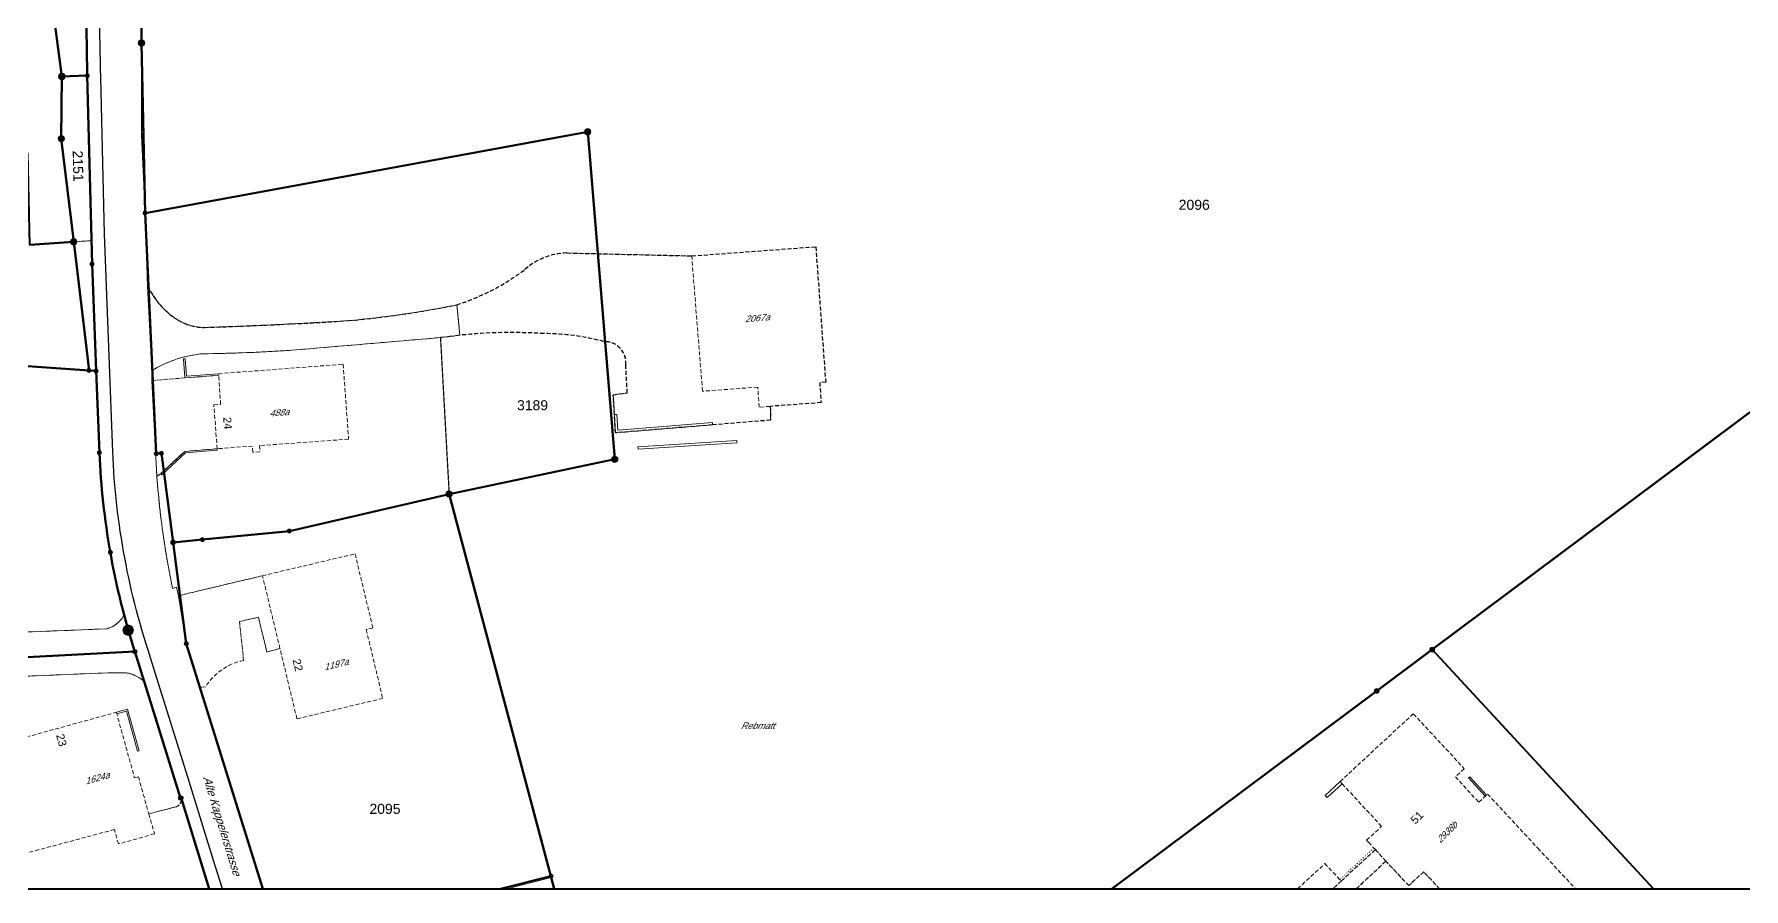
# Model space of a CAD drawing. Header units: metres. Extents: x 2681481 to 2682537, y 1228589 to 1229401.
# Drawn here: x 2681721.3 to 2681935, y 1228589 to 1228695.8 of the extents above; entities that cross this region are included whole.
import ezdxf
from ezdxf.enums import TextEntityAlignment as Align

# ---------------------------------------------------------------- set-up
doc = ezdxf.new("R2010")
doc.units = ezdxf.units.M
doc.linetypes.add('DASHED', pattern=[0.75, 0.5, -0.25])
doc.linetypes.add('DOT', pattern=[0.25, 0, -0.25])
for name, color, linetype, lineweight in [('AV_01132_LFP3_Bolzen', 253, 'Continuous', 18), ('AV_01219_Gebäudenummer_Objektnamen', 253, 'Continuous', 18), ('AV_01221_Strasse_Weg', 253, 'Continuous', 18), ('AV_01225_Übrige_befestigte_Fläche', 253, 'DASHED', 18), ('AV_01229_Strassenbeschriftung_Objektname', 253, 'Continuous', 18), ('AV_01234_Gartenanlage', 253, 'DASHED', 18), ('AV_01251_Geschlossener_Wald', 253, 'DASHED', 18), ('AV_01313_Mauer_massiver_Sockel_Lawinenverbauung', 253, 'Continuous', 18), ('AV_01321_Unterirdisches_Gebäude_Reservoir_Unterstand', 253, 'Continuous', 18), ('AV_01539_Geländename', 253, 'Continuous', 35), ('AV_01611_Parzelle', 253, 'Continuous', 40), ('AV_01619_Parzellennummer', 253, 'Continuous', 40), ('AV_01651_Markstein', 253, 'Continuous', 15), ('AV_01653_Bolzen', 253, 'Continuous', 15), ('AV_01657_Unversicherter_Grenzpunkt', 253, 'Continuous', 15)]:
    doc.layers.add(name, color=color, linetype=linetype, lineweight=lineweight)
for name, color, linetype in [('AV_01226', 253, 'Continuous'), ('AV_01231_Acker_Wiese_Weide', 253, 'DASHED'), ('AV_01299', 253, 'Continuous')]:
    doc.layers.add(name, color=color, linetype=linetype)
doc.styles.get("Standard").update_dxf_attribs({"font": 'arial.ttf'})

# ---------------------------------------------------------------- blocks, each defined once
blk = doc.blocks.new('LFP3BO')
at = {"true_color": 0xffffff}
h = blk.add_hatch(color=7, dxfattribs=at)
edge = h.paths.add_edge_path()
edge.add_arc((0, 0), 0.65, 0, 360)
for radius in [0.65, 0.25]:
    blk.add_circle((0, 0), radius)
blk = doc.blocks.new('GPM')
at = {"true_color": 0xffffff}
h = blk.add_hatch(color=7, dxfattribs=at)
edge = h.paths.add_edge_path()
edge.add_arc((0, 0), 0.4, 0, 360)
blk.add_circle((0, 0), 0.4)
blk = doc.blocks.new('GPBOL')
at = {"true_color": 0xffffff}
h = blk.add_hatch(color=7, dxfattribs=at)
edge = h.paths.add_edge_path()
edge.add_arc((0, 0), 0.25, 0, 360)
blk.add_circle((0, 0), 0.25)
blk = doc.blocks.new('GPUV')
at = {"true_color": 0xffffff}
h = blk.add_hatch(color=7, dxfattribs=at)
edge = h.paths.add_edge_path()
edge.add_arc((0, 0), 0.3, 0, 360)
at = {"color": 7, "true_color": 0xffffff}
blk.add_circle((0, 0), 0.3, dxfattribs=at)
blk.add_circle((0, 0), 0.08)

msp = doc.modelspace()

# ---------------------------------------------------------------- linework, layer by layer
at = {"layer": 'AV_01221_Strasse_Weg', "linetype": 'Continuous'}
for points in [[(2681729.44, 1228707.18, 0.00579), (2681729.63, 1228690.42), (2681730.09, 1228670.9), (2681731.13, 1228643.63, 0.035564), (2681732.63, 1228630.38, 0.03586), (2681736.03, 1228617.37), (2681740.53, 1228602.96), (2681743.95, 1228591.9), (2681744.85, 1228589.03), (2681749.87, 1228589.03), (2681749.87, 1228589.03), (2681745.92, 1228601.68), (2681742.03, 1228614.18), (2681740.28, 1228619.89), (2681739.35, 1228625.66), (2681739.1, 1228626.72), (2681738.61, 1228626.56, -0.012486), (2681737.63, 1228631.93, -0.02012), (2681736.65, 1228640.57), (2681736.03, 1228652.56), (2681736, 1228653.8), (2681735.48, 1228664.38), (2681735.17, 1228673.48), (2681734.74, 1228683.17), (2681734.72, 1228694.74), (2681734.74, 1228701.67)], [(2681705.4, 1228615), (2681730.5, 1228616.02), (2681732.6, 1228616.04, -0.084629), (2681733.91, 1228615.7, -0.087895), (2681735.06, 1228614.9), (2681733.89, 1228618.67, -0.012636), (2681732.55, 1228623.26, -0.119153), (2681731.44, 1228622.02, -0.085204), (2681730.36, 1228621.52), (2681705.6, 1228620.54)]]:
    msp.add_lwpolyline(points, format="xyb", dxfattribs=at)
msp.add_lwpolyline([(2681735.48, 1228664.38), (2681736, 1228653.8, -0.050096), (2681738.76, 1228655.1, -0.060089), (2681742.32, 1228655.9, 0.014346), (2681753.47, 1228656.34, 0.000916), (2681772.08, 1228657.93), (2681773.3, 1228658.04), (2681774.51, 1228658.22), (2681774.13, 1228662.02, -0.027375), (2681760.61, 1228660.04, -0.003846), (2681752.03, 1228659.57, -0.004135), (2681742.6, 1228659.19, -0.094053), (2681740.15, 1228659.68, -0.065063), (2681738.63, 1228660.54, -0.048456), (2681737.1, 1228661.96, -0.068069), (2681735.48, 1228664.38)], format="xyb", close=True, dxfattribs=at)
at = {"layer": 'AV_01225_Übrige_befestigte_Fläche'}
for points in [[(2681774.13, 1228662.02), (2681774.51, 1228658.22, -0.042433), (2681785.02, 1228658.42, -0.067326), (2681792.5, 1228657.42, -0.455508), (2681795.24, 1228654.5), (2681795.43, 1228651.02), (2681793.67, 1228650.77), (2681793.82, 1228648.29), (2681793.95, 1228646.02), (2681806.08, 1228647.01), (2681813.32, 1228647.6), (2681813.3, 1228649.33), (2681811.91, 1228649.23), (2681811.73, 1228651.73), (2681804.83, 1228651.22), (2681803.48, 1228668.13), (2681787.88, 1228668.5, 0.178118), (2681782.62, 1228666.41, -0.083823), (2681774.13, 1228662.02)], [(2681740.28, 1228619.89), (2681742.03, 1228614.18), (2681742.74, 1228614.29, -0.203638), (2681747.49, 1228617.58), (2681746.96, 1228622.43), (2681749.33, 1228622.96), (2681750.4, 1228618.62), (2681752.03, 1228619.06), (2681749.84, 1228628.16), (2681739.35, 1228625.66), (2681740.28, 1228619.89)], [(2681743.19, 1228589.03), (2681739.63, 1228600.39, -0.234563), (2681739.53, 1228599.63, -0.19004), (2681739.01, 1228599.27), (2681736.71, 1228598.68), (2681735.64, 1228598.4), (2681736.34, 1228595.89), (2681731.83, 1228594.63), (2681731.35, 1228596.44), (2681712.63, 1228591.43), (2681712.66, 1228591.3), (2681713.27, 1228589.03), (2681743.19, 1228589.03)]]:
    msp.add_lwpolyline(points, format="xyb", close=True, dxfattribs=at)
for points in [[(2681736.03, 1228652.56), (2681736.65, 1228640.57), (2681737.13, 1228640.92), (2681740.12, 1228643.7), (2681744.18, 1228644.03), (2681743.76, 1228649.51), (2681744.61, 1228649.57), (2681744.37, 1228653.21), (2681740.15, 1228652.88), (2681736.03, 1228652.56)], [(2681886.52, 1228589.03), (2681890.23, 1228592.48), (2681888.91, 1228593.92), (2681884.63, 1228589.99), (2681883.6, 1228589.03), (2681886.52, 1228589.03)]]:
    msp.add_lwpolyline(points, close=True, dxfattribs=at)
at = {"layer": 'AV_01226', "linetype": 'Continuous'}
msp.add_lwpolyline([(2681727.81, 1228701.87, 0.003212), (2681727.95, 1228690.66), (2681728.48, 1228670.04), (2681728.55, 1228667.12), (2681729.04, 1228653.76), (2681729.47, 1228643.53, 0.033144), (2681730.83, 1228631.07, 0.021152), (2681732.55, 1228623.26, 0.012636), (2681733.89, 1228618.67), (2681735.06, 1228614.9), (2681739.59, 1228600.38), (2681739.63, 1228600.39), (2681739.63, 1228600.39), (2681743.19, 1228589.03), (2681744.85, 1228589.03), (2681743.95, 1228591.9), (2681740.53, 1228602.96), (2681736.03, 1228617.37, -0.03586), (2681732.63, 1228630.38, -0.035564), (2681731.13, 1228643.63), (2681730.09, 1228670.9), (2681729.63, 1228690.42, -0.00579), (2681729.44, 1228707.18, -0.006122)], format="xyb", dxfattribs=at)
at = {"layer": 'AV_01231_Acker_Wiese_Weide'}
msp.add_lwpolyline([(2681734.74, 1228701.67), (2681734.72, 1228694.74), (2681734.74, 1228683.17), (2681735.17, 1228673.48), (2681735.48, 1228664.38, 0.068069), (2681737.1, 1228661.96, 0.048456), (2681738.63, 1228660.54, 0.065063), (2681740.15, 1228659.68, 0.094053), (2681742.6, 1228659.19, 0.004135), (2681752.03, 1228659.57, 0.003846), (2681760.61, 1228660.04, 0.027375), (2681774.13, 1228662.02, 0.083823), (2681782.62, 1228666.41, -0.178118), (2681787.88, 1228668.5), (2681803.48, 1228668.13), (2681818.98, 1228669.28), (2681820.22, 1228652.35), (2681819.47, 1228652.29), (2681819.65, 1228649.79), (2681813.3, 1228649.33), (2681813.32, 1228647.6), (2681806.08, 1228647.01), (2681793.95, 1228646.02), (2681793.82, 1228648.29), (2681793.67, 1228650.77), (2681795.43, 1228651.02), (2681795.24, 1228654.5, 0.455508), (2681792.5, 1228657.42, 0.067326), (2681785.02, 1228658.42, 0.042433), (2681774.51, 1228658.22), (2681773.3, 1228658.04), (2681772.08, 1228657.93), (2681773.16, 1228638.37), (2681785.88, 1228590.61), (2681786.29, 1228589.03), (2681855.98, 1228589.03), (2681889.07, 1228613.75), (2681896.01, 1228618.92), (2681896.19, 1228618.72), (2681923.68, 1228589.03), (2681947.6, 1228589.03)], format="xyb", dxfattribs=at)
at = {"layer": 'AV_01234_Gartenanlage'}
for points in [[(2681705.6, 1228620.54), (2681730.36, 1228621.52, 0.085204), (2681731.44, 1228622.02, 0.119153), (2681732.55, 1228623.26, -0.021152), (2681730.83, 1228631.07, -0.033144), (2681729.47, 1228643.53), (2681729.04, 1228653.76), (2681728.55, 1228667.12), (2681728.55, 1228667.12), (2681728.48, 1228670.04), (2681726.25, 1228669.89), (2681720.76, 1228669.51)], [(2681718.89, 1228607.6), (2681731.58, 1228611.09), (2681733.85, 1228602.9), (2681734.33, 1228603.03), (2681735.64, 1228598.4), (2681736.71, 1228598.68), (2681739.01, 1228599.27, 0.19004), (2681739.53, 1228599.63, 0.234563), (2681739.63, 1228600.39), (2681739.59, 1228600.38), (2681735.06, 1228614.9, 0.087895), (2681733.91, 1228615.7, 0.084629), (2681732.6, 1228616.04), (2681730.5, 1228616.02), (2681705.4, 1228615)]]:
    msp.add_lwpolyline(points, format="xyb", dxfattribs=at)
msp.add_lwpolyline([(2681745.92, 1228601.68), (2681749.87, 1228589.03), (2681786.29, 1228589.03), (2681785.88, 1228590.61), (2681773.16, 1228638.37), (2681772.08, 1228657.93, -0.000916), (2681753.47, 1228656.34, -0.014346), (2681742.32, 1228655.9, 0.060089), (2681738.76, 1228655.1, 0.050096), (2681736, 1228653.8), (2681736.03, 1228652.56), (2681740.15, 1228652.88), (2681744.37, 1228653.21), (2681744.35, 1228653.41), (2681759.92, 1228654.59), (2681760.61, 1228645.23), (2681749.46, 1228644.42), (2681749.52, 1228643.65), (2681748.65, 1228643.59), (2681748.59, 1228644.36), (2681744.18, 1228644.03), (2681740.12, 1228643.7), (2681737.13, 1228640.92), (2681736.65, 1228640.57, 0.02012), (2681737.63, 1228631.93, 0.012486), (2681738.61, 1228626.56), (2681739.1, 1228626.72), (2681739.35, 1228625.66), (2681749.84, 1228628.16), (2681761.42, 1228630.89), (2681763.64, 1228621.62), (2681762.81, 1228621.43), (2681764.87, 1228612.83), (2681754.15, 1228610.27), (2681752.03, 1228619.06), (2681750.4, 1228618.62), (2681749.33, 1228622.96), (2681746.96, 1228622.43), (2681747.49, 1228617.58, 0.203638), (2681742.74, 1228614.29), (2681742.03, 1228614.18), (2681745.92, 1228601.68)], format="xyb", close=True, dxfattribs=at)
for points in [[(2681879.2, 1228589.03), (2681882.6, 1228592.18), (2681884.63, 1228589.99), (2681888.91, 1228593.92), (2681888.13, 1228594.77), (2681887.82, 1228595.1), (2681889.69, 1228596.83), (2681884.76, 1228602.16), (2681884.5, 1228602.43), (2681893.65, 1228610.9), (2681900.02, 1228604.04), (2681898.91, 1228603.03), (2681901.83, 1228599.85), (2681902.93, 1228600.87), (2681909.21, 1228594.11), (2681913.92, 1228589.03), (2681923.68, 1228589.03), (2681896.19, 1228618.72), (2681896.01, 1228618.92), (2681889.07, 1228613.75), (2681855.98, 1228589.03), (2681879.2, 1228589.03)], [(2681896.93, 1228589.03), (2681894.95, 1228591.16), (2681893.08, 1228589.42), (2681890.23, 1228592.48), (2681886.52, 1228589.03), (2681896.93, 1228589.03)]]:
    msp.add_lwpolyline(points, close=True, dxfattribs=at)
at = {"layer": 'AV_01251_Geschlossener_Wald'}
msp.add_lwpolyline([(2681727.94, 1228723.49, -0.014468), (2681728.09, 1228727.5, 0.106004), (2681725.4, 1228729.46, 0.105595), (2681722.14, 1228730.15), (2681721.12, 1228730.14), (2681719.33, 1228730.13), (2681719.76, 1228712.54), (2681720.27, 1228690.5), (2681720.5, 1228680.93), (2681720.76, 1228669.51), (2681726.25, 1228669.89), (2681728.48, 1228670.04), (2681727.95, 1228690.66, -0.003212), (2681727.81, 1228701.87, -0.003323), (2681727.81, 1228713.01), (2681727.94, 1228723.49)], format="xyb", close=True, dxfattribs=at)
at = {"layer": 'AV_01313_Mauer_massiver_Sockel_Lawinenverbauung', "linetype": 'Continuous'}
for points in [[(2681740.33, 1228653.1), (2681740.16, 1228655.28), (2681739.96, 1228655.27), (2681740.15, 1228652.88), (2681744.37, 1228653.21), (2681744.35, 1228653.41), (2681740.33, 1228653.1)], [(2681794.23, 1228646.35), (2681794.12, 1228648.31), (2681793.82, 1228648.29), (2681793.95, 1228646.02), (2681806.08, 1228647.01), (2681806.06, 1228647.31), (2681794.23, 1228646.35)], [(2681737.27, 1228640.78), (2681740.21, 1228643.5), (2681744.2, 1228643.84), (2681744.18, 1228644.03), (2681740.12, 1228643.7), (2681737.13, 1228640.92), (2681737.27, 1228640.78)], [(2681796.77, 1228643.96), (2681809.12, 1228644.77), (2681809.1, 1228645.07), (2681796.75, 1228644.26), (2681796.77, 1228643.96)], [(2681734.42, 1228606.28), (2681732.97, 1228611.48), (2681731.58, 1228611.09), (2681731.63, 1228610.9), (2681732.83, 1228611.23), (2681734.23, 1228606.23), (2681734.42, 1228606.28)], [(2681902.8, 1228600.75), (2681900.71, 1228603.03), (2681900.56, 1228602.9), (2681902.65, 1228600.61), (2681902.8, 1228600.75)], [(2681882.88, 1228600.42), (2681884.76, 1228602.16), (2681884.5, 1228602.43), (2681882.63, 1228600.69), (2681882.88, 1228600.42)], [(2681780.38, 1228589.03), (2681785.93, 1228590.42), (2681785.88, 1228590.61), (2681785.88, 1228590.61), (2681779.56, 1228589.03)]]:
    msp.add_lwpolyline(points, dxfattribs=at)
at = {"layer": 'AV_01321_Unterirdisches_Gebäude_Reservoir_Unterstand', "linetype": 'DOT'}
for points in [[(2681888.72, 1228594.12), (2681884.46, 1228590.18)], [(2681896.93, 1228589.03), (2681894.95, 1228591.16), (2681893.08, 1228589.42), (2681893.08, 1228589.42), (2681890.23, 1228592.48), (2681890.23, 1228592.48), (2681888.91, 1228593.92), (2681888.91, 1228593.92), (2681888.72, 1228594.12), (2681888.72, 1228594.12)], [(2681884.46, 1228590.18), (2681884.63, 1228589.99), (2681884.63, 1228589.99), (2681883.6, 1228589.03)]]:
    msp.add_lwpolyline(points, dxfattribs=at)
at = {"layer": 'AV_01611_Parzelle', "linetype": 'Continuous'}
for points in [[(2681720.76, 1228669.51), (2681726.25, 1228669.89), (2681724.7, 1228682.79), (2681724.77, 1228690.56), (2681720.27, 1228724.6), (2681725.37, 1228757.8), (2681744.38, 1228803.8), (2681754.15, 1228836.96), (2681754.15, 1228836.96), (2681761.81, 1228856.71), (2681763.76, 1228856.34), (2681756.09, 1228881.03)], [(2681734.81, 1228725.25), (2681734.72, 1228694.74), (2681735.17, 1228673.48), (2681790.48, 1228683.63), (2681793.86, 1228642.71), (2681773.16, 1228638.37), (2681785.88, 1228590.61), (2681785.88, 1228590.61), (2681786.29, 1228589.03), (2681855.98, 1228589.03), (2681889.07, 1228613.75), (2681896.01, 1228618.92), (2681937.14, 1228649.65)]]:
    msp.add_lwpolyline(points, dxfattribs=at)
for points in [[(2681745.42, 1228768.29, -0.013291), (2681747.96, 1228770.93), (2681755.98, 1228801.78), (2681759.83, 1228815.98), (2681763.44, 1228829.3), (2681759.96, 1228830.02), (2681761.45, 1228851.56), (2681761.81, 1228856.71), (2681754.15, 1228836.96), (2681744.38, 1228803.8), (2681725.37, 1228757.8), (2681720.27, 1228724.6), (2681724.77, 1228690.56), (2681727.95, 1228690.66, -0.00321), (2681727.81, 1228701.87, -0.003323), (2681727.81, 1228713.01), (2681727.94, 1228723.49, -0.021514), (2681728.25, 1228729.48, -0.021503), (2681729.06, 1228735.43, -0.045991), (2681732.52, 1228747.47, -0.045963), (2681738.11, 1228758.67, -0.044543), (2681745.42, 1228768.29)], [(2681896.01, 1228618.92), (2681923.68, 1228589.03), (2681947.6, 1228589.03), (2681971.16, 1228610.84, -0.007877), (2681977.44, 1228616.5), (2681997.92, 1228634.2, 0.146842), (2681999.37, 1228637.21, 0.146687), (2681998.93, 1228640.51), (2681995.61, 1228648.07), (2682007.54, 1228659.09), (2682005.19, 1228666.47), (2681998.66, 1228689.91), (2681993.42, 1228691.6), (2681985.27, 1228685.6), (2681937.14, 1228649.65), (2681896.01, 1228618.92)], [(2681729.47, 1228643.53), (2681729.04, 1228653.76), (2681728.17, 1228653.82), (2681713.33, 1228654.85), (2681687.14, 1228656.66), (2681703.69, 1228617.11), (2681705.31, 1228617.2), (2681733.89, 1228618.67, -0.033789), (2681730.83, 1228631.07, -0.033144), (2681729.47, 1228643.53)]]:
    msp.add_lwpolyline(points, format="xyb", close=True, dxfattribs=at)
msp.add_lwpolyline([(2681727.81, 1228701.87, 0.00321), (2681727.95, 1228690.66), (2681728.55, 1228667.12), (2681729.04, 1228653.76), (2681729.47, 1228643.53, 0.033144), (2681730.83, 1228631.07, 0.033789), (2681733.89, 1228618.67), (2681739.59, 1228600.37), (2681739.68, 1228600.39), (2681739.68, 1228600.39), (2681743.2, 1228589.03), (2681749.87, 1228589.03), (2681740.31, 1228619.67), (2681738.67, 1228632.32), (2681737.22, 1228643.47), (2681736.57, 1228643.41), (2681735.17, 1228673.48), (2681734.72, 1228694.74), (2681734.81, 1228725.25)], format="xyb", dxfattribs=at)
for points in [[(2681729.04, 1228653.76), (2681728.55, 1228667.12), (2681727.95, 1228690.66), (2681724.77, 1228690.56), (2681724.7, 1228682.79), (2681726.25, 1228669.89), (2681728.17, 1228653.82), (2681729.04, 1228653.76)], [(2681728.17, 1228653.82), (2681726.25, 1228669.89), (2681720.76, 1228669.51), (2681720.5, 1228680.93), (2681706.69, 1228679.64), (2681697.58, 1228685.77), (2681676.31, 1228669.68), (2681686.1, 1228656.73), (2681687.14, 1228656.66), (2681713.33, 1228654.85), (2681728.17, 1228653.82)], [(2681790.48, 1228683.63), (2681735.17, 1228673.48), (2681736.57, 1228643.41), (2681737.22, 1228643.47), (2681738.67, 1228632.32), (2681742.34, 1228632.68), (2681753.2, 1228633.74), (2681773.16, 1228638.37), (2681793.86, 1228642.71), (2681790.48, 1228683.63)], [(2681779.57, 1228589.03), (2681785.88, 1228590.61), (2681773.16, 1228638.37), (2681753.2, 1228633.74), (2681742.34, 1228632.68), (2681738.67, 1228632.32), (2681740.31, 1228619.67), (2681749.87, 1228589.03), (2681779.57, 1228589.03)], [(2681703.32, 1228608.83), (2681708.16, 1228589.03), (2681743.2, 1228589.03), (2681739.68, 1228600.39), (2681739.59, 1228600.37), (2681733.89, 1228618.67), (2681705.31, 1228617.2), (2681705.77, 1228608.93), (2681703.32, 1228608.83)], [(2681923.68, 1228589.03), (2681896.01, 1228618.92), (2681889.07, 1228613.75), (2681855.98, 1228589.03), (2681923.68, 1228589.03)], [(2681786.29, 1228589.03), (2681785.88, 1228590.61), (2681779.57, 1228589.03), (2681786.29, 1228589.03)]]:
    msp.add_lwpolyline(points, close=True, dxfattribs=at)

# ---------------------------------------------------------------- block references
at = {"layer": 'AV_01132_LFP3_Bolzen', "linetype": 'Continuous'}
msp.add_blockref('LFP3BO', (2681733.06, 1228621.35, 455.18), dxfattribs=at)
at = {"layer": 'AV_01651_Markstein', "linetype": 'Continuous'}
for p in [(2681734.72, 1228694.74), (2681724.77, 1228690.56), (2681724.7, 1228682.79), (2681790.48, 1228683.63), (2681726.25, 1228669.89), (2681793.86, 1228642.71), (2681773.16, 1228638.37)]:
    msp.add_blockref('GPM', p, dxfattribs=at)
at = {"layer": 'AV_01653_Bolzen', "linetype": 'Continuous'}
for p in [(2681727.95, 1228690.66), (2681735.17, 1228673.48), (2681728.55, 1228667.12), (2681728.17, 1228653.82), (2681729.04, 1228653.76), (2681729.47, 1228643.53), (2681736.57, 1228643.41), (2681737.22, 1228643.47), (2681742.34, 1228632.68), (2681753.2, 1228633.74), (2681730.83, 1228631.07), (2681733.89, 1228618.67), (2681740.31, 1228619.67), (2681739.59, 1228600.37), (2681739.68, 1228600.39), (2681785.88, 1228590.61)]:
    msp.add_blockref('GPBOL', p, dxfattribs=at)
at = {"layer": 'AV_01657_Unversicherter_Grenzpunkt', "linetype": 'Continuous'}
for p in [(2681738.67, 1228632.32), (2681896.01, 1228618.92), (2681889.07, 1228613.75)]:
    msp.add_blockref('GPUV', p, dxfattribs=at)

# ---------------------------------------------------------------- texts
at = {"layer": 'AV_01219_Gebäudenummer_Objektnamen', "linetype": 'Continuous', "oblique": 27}
for s, rotation, p in [('2067a', 4.59, (2681811.65, 1228660.36)), ('488a', 4.32, (2681751.91, 1228648.55)), ('1197a', 13.5, (2681759.02, 1228617.07)), ('1624a', 15.48, (2681729.16, 1228602.86)), ('2938b', 45, (2681897.84, 1228596.08))]:
    msp.add_text(s, height=0.8, rotation=rotation, dxfattribs=at).set_placement(p, align=Align.MIDDLE_CENTER)
at = {"layer": 'AV_01229_Strassenbeschriftung_Objektname', "oblique": 27}
msp.add_text('Alte Kappelerstrasse', height=1, rotation=287.19, dxfattribs=at).set_placement((2681744.78, 1228596.95), align=Align.MIDDLE_CENTER)
at = {"layer": 'AV_01299'}
for s, rotation, p in [('24', 274.32, (2681744.63, 1228647.94)), ('22', 283.5, (2681753.3, 1228617.56))]:
    msp.add_text(s, height=1, rotation=rotation, dxfattribs=at).set_placement(p, align=Align.BOTTOM_LEFT)
for s, rotation, p in [('23', 285.66, (2681724.52, 1228608.36)), ('51', 45, (2681893.55, 1228597.39))]:
    msp.add_text(s, height=1, rotation=rotation, dxfattribs=at).set_placement(p, align=Align.MIDDLE_LEFT)
at = {"layer": 'AV_01539_Geländename', "linetype": 'Continuous', "oblique": 27}
msp.add_text('Rebmatt', height=0.8, dxfattribs=at).set_placement((2681811.7, 1228609.42), align=Align.MIDDLE_CENTER)
at = {"layer": 'AV_01619_Parzellennummer', "linetype": 'Continuous'}
msp.add_text('2151', height=1.25, rotation=271.44, dxfattribs=at).set_placement((2681726.8, 1228679.36), align=Align.MIDDLE_CENTER)
for s, p in [('2096', (2681866.28, 1228674.52)), ('3189', (2681783.59, 1228649.47)), ('2095', (2681765.15, 1228599.02))]:
    msp.add_text(s, height=1.25, dxfattribs=at).set_placement(p, align=Align.MIDDLE_CENTER)

doc.saveas('drawing.dxf')
